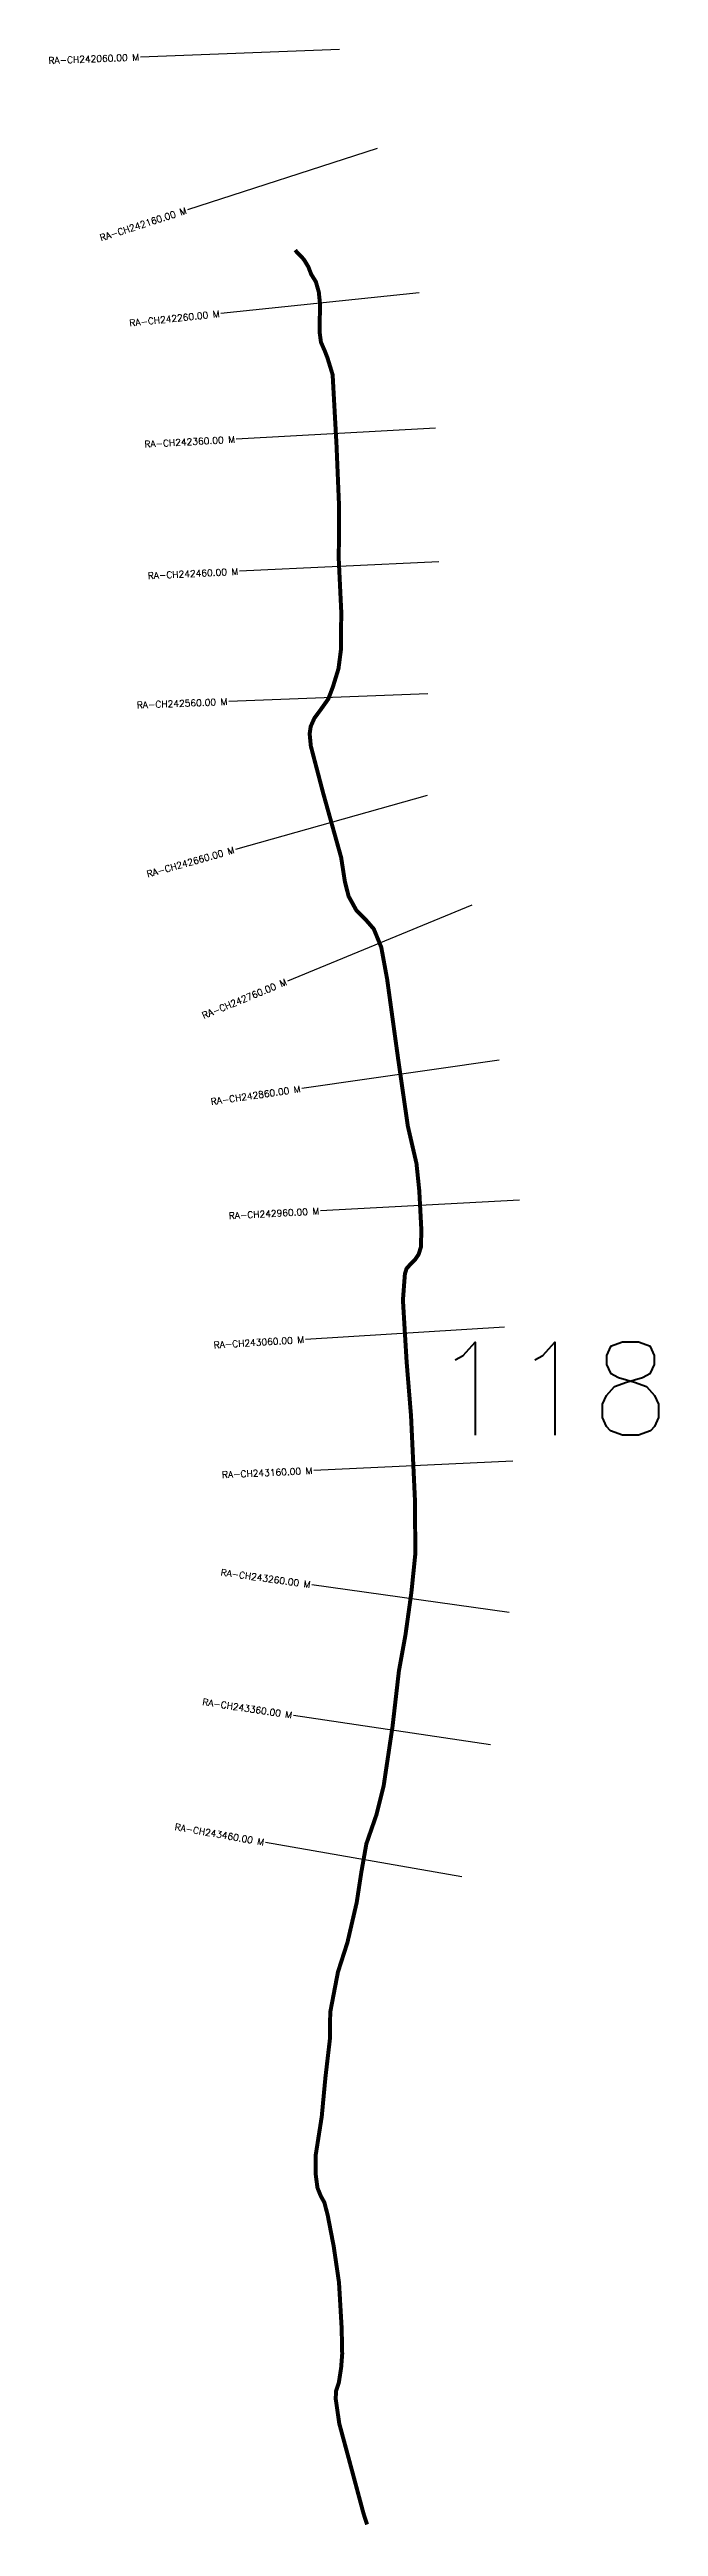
# Model space of a CAD drawing. Header units: metres. Extents: x 278749 to 284319, y 2047960 to 2051775.
# Drawn here: x 279249 to 279707, y 2047960 to 2049824 of the extents above; entities that cross this region are included whole.
import ezdxf
from ezdxf.enums import TextEntityAlignment as Align

# ---------------------------------------------------------------- set-up
doc = ezdxf.new("R2010")
doc.units = ezdxf.units.M
for name, color, linetype in [('CS', 134, 'Continuous'), ('CSMark', 6, 'Continuous'), ('NATURALLY PROTECTED', 3, 'Continuous')]:
    doc.layers.add(name, color=color, linetype=linetype)
doc.styles.get("Standard").update_dxf_attribs({"font": 'simplex.shx'})

msp = doc.modelspace()

# ---------------------------------------------------------------- linework, layer by layer
at = {"layer": 'CS'}
for p, q in [((279467.4, 2049823.6), (279317.5, 2049818)), ((279495.8, 2049749.2), (279353.1, 2049703)), ((279527.2, 2049640.7), (279378.1, 2049625)), ((279539.5, 2049538.7), (279389.7, 2049530.5)), ((279542, 2049438.2), (279392.2, 2049431.1)), ((279533.9, 2049339), (279384, 2049333.1)), ((279533.4, 2049262.5), (279389, 2049221.9)), ((279567, 2049179.9), (279428.2, 2049122.8)), ((279587.4, 2049063.4), (279439, 2049042)), ((279602.9, 2048958), (279453.1, 2048949.9)), ((279591.5, 2048862.5), (279441.7, 2048853.3)), ((279597.9, 2048761.6), (279448, 2048754.6)), ((279595.1, 2048647.9), (279446.5, 2048668.7)), ((279581, 2048548.2), (279432.7, 2048570.5)), ((279559.4, 2048449), (279411.6, 2048474.8))]:
    msp.add_line(p, q, dxfattribs=at)
at = {"layer": 'NATURALLY PROTECTED', "const_width": 3, "flags": 128}
msp.add_lwpolyline([(279434, 2049672.7), (279435.4, 2049671.1), (279440.5, 2049665.8), (279443.9, 2049660.2), (279446.1, 2049654.5), (279449.6, 2049648.9), (279451.8, 2049641.1), (279452.8, 2049631.4), (279452.4, 2049617.6), (279452.4, 2049611.1), (279453.4, 2049603.5), (279456.5, 2049596.4), (279458.4, 2049591.4), (279462.2, 2049579), (279465.1, 2049526.5), (279467.1, 2049478.6), (279466.8, 2049440.3), (279468.7, 2049400.6), (279468.4, 2049371.7), (279466.6, 2049357.8), (279462.4, 2049344.2), (279459, 2049335.2), (279453.2, 2049327), (279448.5, 2049320.7), (279445.7, 2049314.4), (279444.9, 2049308.9), (279445.8, 2049299.6), (279455.2, 2049263.8), (279468.6, 2049215.9), (279471.4, 2049197.8), (279474.2, 2049186.7), (279480.1, 2049176), (279486.8, 2049169.4), (279493.2, 2049162), (279498.8, 2049148.3), (279503.2, 2049124.4), (279511.5, 2049064.3), (279518.8, 2049013.7), (279525.3, 2048985.6), (279527.4, 2048965.3), (279529, 2048935.1), (279528.6, 2048922.7), (279526.9, 2048917.2), (279524.4, 2048913.6), (279521.1, 2048910.3), (279517.8, 2048906.5), (279516.6, 2048902.6), (279515.1, 2048882.9), (279517.9, 2048836.2), (279521.2, 2048795.8), (279524.2, 2048731.4), (279524.4, 2048691.6), (279521.5, 2048663.2), (279517, 2048630.9), (279512.1, 2048604), (279507.3, 2048562.3), (279500.6, 2048517.5), (279495.2, 2048495.8), (279487.6, 2048473.9), (279483.8, 2048452.5), (279480.3, 2048429.6), (279473.3, 2048399.5), (279466.2, 2048377.4), (279460.4, 2048347.2), (279460.1, 2048326.5), (279456.8, 2048298.3), (279454, 2048268.6), (279449.4, 2048239.3), (279449.4, 2048225.6), (279450.8, 2048215), (279453.3, 2048208.9), (279456, 2048204), (279458.5, 2048194.4), (279463, 2048171.1), (279467, 2048143.8), (279469, 2048109.4), (279469.4, 2048090), (279468.6, 2048079.8), (279466.9, 2048068.7), (279464.8, 2048062.3), (279464.5, 2048056.4), (279467.2, 2048037.7), (279476.7, 2048002.6), (279485.4, 2047970.2), (279488.1, 2047961.8)], dxfattribs=at)

# ---------------------------------------------------------------- texts
at = {"insert": (279536.4, 2048851.2), "char_height": 70, "attachment_point": 1}
msp.add_mtext_dynamic_manual_height_columns('118', width=95.172, gutter_width=1, heights=[0], dxfattribs=at)
at = {"layer": 'CSMark'}
for s, rotation, p in [('RA-CH242060.00 M', 2.1596, (279316.5, 2049817.9)), ('RA-CH242160.00 M', 17.9183, (279352.1, 2049702.7)), ('RA-CH242260.00 M', 5.9831, (279377.1, 2049624.9)), ('RA-CH242360.00 M', 3.1221, (279388.7, 2049530.4)), ('RA-CH242460.00 M', 2.7279, (279391.2, 2049431)), ('RA-CH242560.00 M', 2.2272, (279383, 2049333.1)), ('RA-CH242660.00 M', 15.7211, (279388.1, 2049221.6)), ('RA-CH242760.00 M', 22.3383, (279427.3, 2049122.5)), ('RA-CH242860.00 M', 8.225, (279438, 2049041.8)), ('RA-CH242960.00 M', 3.0875, (279452.1, 2048949.9)), ('RA-CH243060.00 M', 3.5274, (279440.7, 2048853.2)), ('RA-CH243160.00 M', 2.6442, (279447, 2048754.6)), ('RA-CH243260.00 M', 352.0568, (279445.5, 2048668.8)), ('RA-CH243360.00 M', 351.4597, (279431.7, 2048570.6)), ('RA-CH243460.00 M', 350.0758, (279410.6, 2048475))]:
    msp.add_text(s, height=5, rotation=rotation, dxfattribs=at).set_placement(p, align=Align.MIDDLE_RIGHT)

doc.saveas('drawing.dxf')
